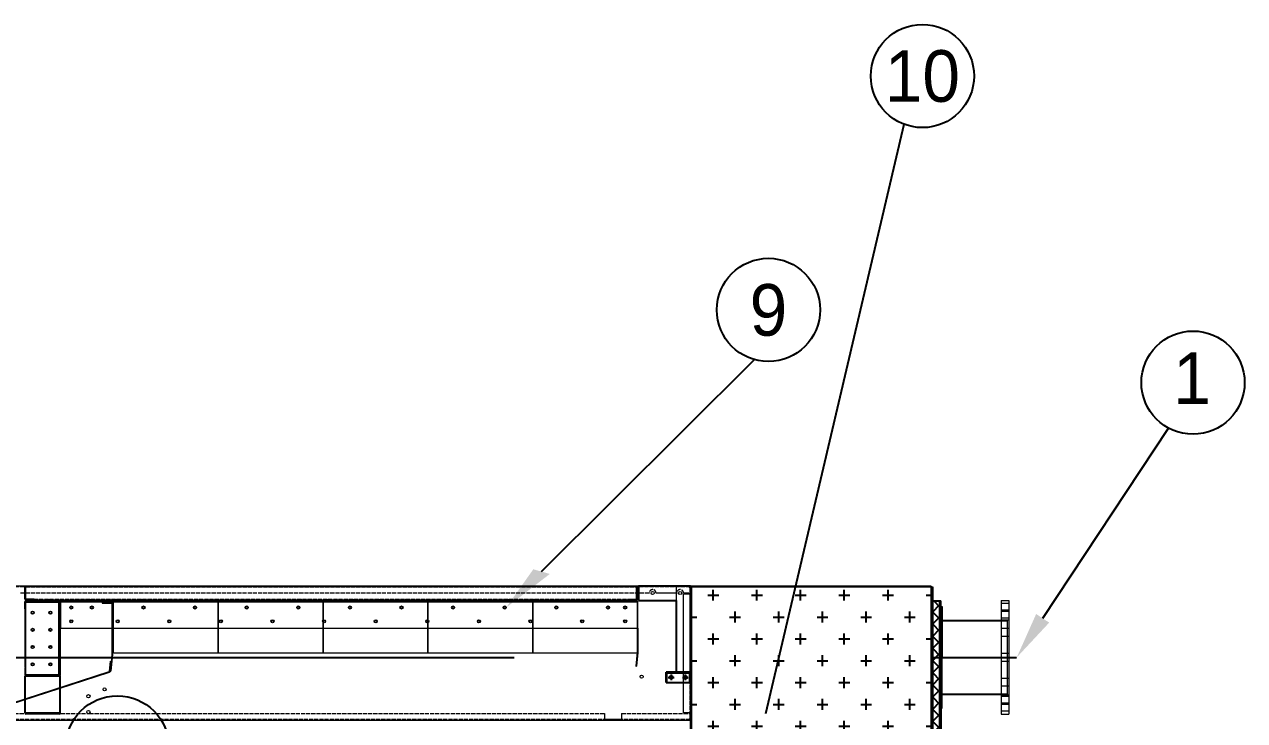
# Model space of a CAD drawing. Header units: millimetres. Extents: x 2557 to 34820, y 2099 to 24914.
# Drawn here: x 17466 to 21013, y 13270 to 15294 of the extents above; entities that cross this region are included whole.
import ezdxf
from ezdxf.enums import TextEntityAlignment as Align

# ---------------------------------------------------------------- set-up
doc = ezdxf.new("R2010")
doc.units = ezdxf.units.MM
doc.linetypes.add('CENTER', pattern=[2, 1.25, -0.25, 0.25, -0.25])
doc.linetypes.add('DASHED', pattern=[15, 12, -3])
for name, color, linetype in [('center', 1, 'CENTER'), ('냉각탑_dim', 1, 'Continuous'), ('냉각탑_text', 3, 'Continuous')]:
    doc.layers.add(name, color=color, linetype=linetype)
doc.styles.add('돋움', font='Dotum.ttf')

# ---------------------------------------------------------------- blocks, each defined once
blk = doc.blocks.new('A$C4226346C')
at = {"color": 7, "lineweight": 15}
for p, q in [((23.3, 330), (23.3, 165)), ((45.3, 330), (23.3, 330)), ((23.3, 321.5), (45.3, 321.5)), ((45.3, 330), (45.3, 165)), ((23.3, 302.1), (45.3, 302.1)), ((23.3, 302.1), (45.3, 302.1)), ((23.3, 298.5), (45.3, 298.5)), ((217.1, 312.7), (217.1, 165)), ((220.3, 312.7), (217.1, 312.7)), ((220.3, 312.7), (217.1, 312.7)), ((220.3, 307), (217.1, 307)), ((217.1, 297), (220.3, 297)), ((217.1, 297), (220.3, 297)), ((217.1, 288), (220.3, 288)), ((217.1, 288), (220.3, 288)), ((220.3, 312.7), (220.3, 165)), ((23.3, 279.1), (45.3, 279.1)), ((23.3, 279.1), (45.3, 279.1)), ((45.3, 274), (23.3, 274)), ((23.3, 249), (45.3, 249)), ((23.3, 249), (45.3, 249)), ((28.3, 273), (28.3, 165)), ((45.3, 273), (28.3, 273)), ((220.3, 271), (28.3, 271)), ((217.1, 273), (45.3, 273)), ((220.3, 273), (217.1, 273)), ((220.3, 273), (217.1, 273)), ((217.1, 262.8), (220.3, 262.8)), ((217.1, 262.8), (220.3, 262.8)), ((217.1, 253.8), (220.3, 253.8)), ((217.1, 253.8), (220.3, 253.8)), ((220.3, 165), (220.3, 273)), ((23.3, 226), (45.3, 226)), ((23.3, 226), (45.3, 226)), ((217.1, 203.7), (220.3, 203.7)), ((217.1, 203.7), (220.3, 203.7)), ((217.1, 194.7), (220.3, 194.7)), ((217.1, 194.7), (220.3, 194.7)), ((23.3, 176.5), (45.3, 176.5)), ((23.3, 176.5), (45.3, 176.5)), ((23.3, 165), (23.3, 0)), ((23.3, 153.5), (45.3, 153.5)), ((23.3, 153.5), (45.3, 153.5)), ((28.3, 165), (28.3, 57)), ((28.3, 165), (28.3, 59)), ((45.3, 165), (45.3, 0)), ((217.1, 17.3), (217.1, 165)), ((220.3, 17.3), (220.3, 165)), ((220.3, 57), (220.3, 165)), ((220.3, 59), (220.3, 165)), ((217.1, 135.3), (220.3, 135.3)), ((217.1, 135.3), (220.3, 135.3)), ((217.1, 126.3), (220.3, 126.3)), ((217.1, 126.3), (220.3, 126.3)), ((23.3, 104), (45.3, 104)), ((23.3, 104), (45.3, 104)), ((23.3, 81), (45.3, 81)), ((23.3, 81), (45.3, 81)), ((217.1, 76.2), (220.3, 76.2)), ((217.1, 76.2), (220.3, 76.2)), ((45.3, 56), (23.3, 56)), ((23.3, 50.9), (45.3, 50.9)), ((23.3, 50.9), (45.3, 50.9)), ((220.3, 59), (28.3, 59)), ((45.3, 57), (28.3, 57)), ((217.1, 57), (45.3, 57)), ((217.1, 67.2), (220.3, 67.2)), ((217.1, 67.2), (220.3, 67.2)), ((220.3, 57), (217.1, 57)), ((220.3, 57), (217.1, 57)), ((217.1, 42), (220.3, 42)), ((217.1, 42), (220.3, 42)), ((23.3, 31.5), (45.3, 31.5)), ((23.3, 27.9), (45.3, 27.9)), ((23.3, 27.9), (45.3, 27.9)), ((23.3, 8.5), (45.3, 8.5)), ((217.1, 33), (220.3, 33)), ((217.1, 33), (220.3, 33)), ((220.3, 23), (217.1, 23)), ((220.3, 17.3), (217.1, 17.3)), ((220.3, 17.3), (217.1, 17.3)), ((45.3, 0), (23.3, 0))]:
    blk.add_line(p, q, dxfattribs=at)
at = {"layer": 'center'}
blk.add_line((249.8, 165), (0, 165), dxfattribs=at)
blk = doc.blocks.new('A$C51234923')
at = {"color": 7, "lineweight": 15}
for p, q in [((0, 189), (0, 23)), ((3.5, 189), (0, 189)), ((2, 189), (2, 23)), ((3.5, 189), (3.5, 212)), ((3.5, 212), (99.5, 212)), ((99.5, 0), (99.5, 212)), ((0, 146), (2, 146)), ((0, 140), (2, 140)), ((0, 72), (2, 72)), ((0, 66), (2, 66)), ((3.5, 23), (0, 23)), ((3.5, 0), (3.5, 23)), ((99.5, 0), (3.5, 0))]:
    blk.add_line(p, q, dxfattribs=at)
for centre in [(23, 181), (74.5, 181), (23, 131), (74.5, 131), (23, 81), (74.5, 81), (23, 31), (74.5, 31)]:
    blk.add_circle(centre, 3, dxfattribs=at)
blk = doc.blocks.new('A$C30944BC8')
at = {"color": 7, "lineweight": 13, "ltscale": 0.159375}
for p, q in [((0, 110.2), (0, 186.7)), ((1677, 110.2), (1677, 186.7))]:
    blk.add_line(p, q, dxfattribs=at)
at = {"color": 7, "lineweight": 13, "ltscale": 0.007292}
for p, q in [((0, 186.7), (3.5, 186.7)), ((3.5, 190.2), (3.5, 186.7)), ((1673.5, 190.2), (1673.5, 186.7)), ((1673.5, 186.7), (1677, 186.7))]:
    blk.add_line(p, q, dxfattribs=at)
at = {"color": 7, "lineweight": 13}
for p, q in [((1673.5, 190.2), (3.5, 190.2)), ((3.5, 186.7), (1673.5, 186.7)), ((0, 110.2), (1677, 110.2))]:
    blk.add_line(p, q, dxfattribs=at)
at = {"color": 7, "lineweight": 13, "ltscale": 0.145697}
for p, q in [((1675, 110.2), (1675, 40.3)), ((1677, 110.2), (1677, 40.3))]:
    blk.add_line(p, q, dxfattribs=at)
at = {"color": 7, "lineweight": 13, "ltscale": 0.083658}
for p, q in [((1675, 40.2), (1671.5, 0.2)), ((1677, 40), (1673.5, 0))]:
    blk.add_line(p, q, dxfattribs=at)
at = {"color": 7, "lineweight": 13, "ltscale": 0.004167}
blk.add_line((1671.5, 0.2), (1673.5, 0), dxfattribs=at)
at = {"color": 7, "lineweight": 13}
for centre in [(30, 170.2), (90, 170.2), (240, 170.2), (390, 170.2), (540, 170.2), (690, 170.2), (840, 170.2), (990, 170.2), (1140, 170.2), (1290, 170.2), (1440, 170.2), (1590, 170.2), (1640, 170.2), (30, 130.2), (165, 130.2), (315, 130.2), (465, 130.2), (615, 130.2), (765, 130.2), (915, 130.2), (1065, 130.2), (1215, 130.2), (1365, 130.2), (1515, 130.2), (1640, 130.2)]:
    blk.add_circle(centre, 3, dxfattribs=at)
for centre, radius, start, end in [((3.5, 186.7), 3.5, 90, 180), ((3.5, 186.7), 1.5, 90, 180), ((1673.5, 186.7), 3.5, 0, 90), ((1673.5, 186.7), 1.5, 0, 90), ((1673.5, 40.3), 1.5, 355, 360), ((1673.5, 40.3), 3.5, 355, 360)]:
    blk.add_arc(centre, radius, start, end, dxfattribs=at)
blk = doc.blocks.new('A$C6A4A1024')
at = {"color": 7, "lineweight": 15}
for p, q in [((0, 195), (0, 216.5)), ((2, 195), (2, 216.5)), ((3.5, 220), (100, 220)), ((3.5, 218), (100, 218)), ((10.5, 220), (10.5, 218)), ((10.5, 220), (10.5, 218)), ((10.5, 220), (10.5, 218)), ((10.5, 220), (10.5, 218)), ((10.5, 220), (10.5, 218)), ((10.5, 220), (10.5, 218)), ((10.5, 220), (10.5, 218)), ((10.5, 220), (10.5, 218)), ((10.5, 220), (10.5, 218)), ((10.5, 220), (10.5, 218)), ((10.5, 220), (10.5, 218)), ((10.5, 220), (10.5, 218)), ((10.5, 220), (10.5, 218)), ((10.5, 220), (10.5, 218)), ((10.5, 220), (10.5, 218)), ((10.5, 220), (10.5, 218)), ((10.5, 220), (10.5, 218)), ((10.5, 220), (10.5, 218)), ((10.5, 220), (10.5, 218)), ((10.5, 220), (10.5, 218)), ((10.5, 220), (10.5, 218)), ((10.5, 220), (10.5, 218)), ((10.5, 220), (10.5, 218)), ((10.5, 220), (10.5, 218)), ((10.5, 220), (10.5, 218)), ((10.5, 220), (10.5, 218)), ((10.5, 220), (10.5, 218)), ((10.5, 220), (10.5, 218)), ((10.5, 220), (10.5, 218)), ((10.5, 220), (10.5, 218)), ((10.5, 220), (10.5, 218)), ((10.5, 220), (10.5, 218)), ((10.5, 220), (10.5, 218)), ((10.5, 220), (10.5, 218)), ((10.5, 220), (10.5, 218)), ((10.5, 220), (10.5, 218)), ((10.5, 220), (10.5, 218)), ((10.5, 220), (10.5, 218)), ((10.5, 220), (10.5, 218)), ((10.5, 220), (10.5, 218)), ((10.5, 220), (10.5, 218)), ((10.5, 220), (10.5, 218)), ((10.5, 220), (10.5, 218)), ((10.5, 220), (10.5, 218)), ((10.5, 220), (10.5, 218)), ((10.5, 220), (10.5, 218)), ((10.5, 220), (10.5, 218)), ((10.5, 220), (10.5, 218)), ((19.5, 220), (19.5, 218)), ((19.5, 220), (19.5, 218)), ((19.5, 220), (19.5, 218)), ((19.5, 220), (19.5, 218)), ((19.5, 220), (19.5, 218)), ((19.5, 220), (19.5, 218)), ((19.5, 220), (19.5, 218)), ((19.5, 220), (19.5, 218)), ((19.5, 220), (19.5, 218)), ((19.5, 220), (19.5, 218)), ((19.5, 220), (19.5, 218)), ((19.5, 220), (19.5, 218)), ((19.5, 220), (19.5, 218)), ((19.5, 220), (19.5, 218)), ((19.5, 220), (19.5, 218)), ((19.5, 220), (19.5, 218)), ((19.5, 220), (19.5, 218)), ((19.5, 220), (19.5, 218)), ((19.5, 220), (19.5, 218)), ((19.5, 220), (19.5, 218)), ((19.5, 220), (19.5, 218)), ((19.5, 220), (19.5, 218)), ((19.5, 220), (19.5, 218)), ((19.5, 220), (19.5, 218)), ((19.5, 220), (19.5, 218)), ((19.5, 220), (19.5, 218)), ((19.5, 220), (19.5, 218)), ((19.5, 220), (19.5, 218)), ((19.5, 220), (19.5, 218)), ((19.5, 220), (19.5, 218)), ((19.5, 220), (19.5, 218)), ((19.5, 220), (19.5, 218)), ((19.5, 220), (19.5, 218)), ((19.5, 220), (19.5, 218)), ((19.5, 220), (19.5, 218)), ((19.5, 220), (19.5, 218)), ((19.5, 220), (19.5, 218)), ((19.5, 220), (19.5, 218)), ((19.5, 220), (19.5, 218)), ((19.5, 220), (19.5, 218)), ((19.5, 220), (19.5, 218)), ((19.5, 220), (19.5, 218)), ((19.5, 220), (19.5, 218)), ((19.5, 220), (19.5, 218)), ((19.5, 220), (19.5, 218)), ((19.5, 220), (19.5, 218)), ((19.5, 220), (19.5, 218)), ((19.5, 220), (19.5, 218)), ((25, 220), (25, 218)), ((63, 220), (63, 218)), ((63, 220), (63, 218)), ((63, 220), (63, 218)), ((63, 220), (63, 218)), ((63, 220), (63, 218)), ((63, 220), (63, 218)), ((72, 220), (72, 218)), ((72, 220), (72, 218)), ((72, 220), (72, 218)), ((72, 220), (72, 218)), ((72, 220), (72, 218)), ((72, 220), (72, 218)), ((88.5, 220), (88.5, 218)), ((101.5, 3.5), (101.5, 216.5)), ((103.5, 3.5), (103.5, 216.5)), ((0, 211), (2, 211)), ((0, 211), (2, 211)), ((0, 211), (2, 211)), ((0, 211), (2, 211)), ((0, 211), (2, 211)), ((0, 211), (2, 211)), ((0, 211), (2, 211)), ((0, 211), (2, 211)), ((0, 211), (2, 211)), ((0, 211), (2, 211)), ((0, 211), (2, 211)), ((0, 211), (2, 211)), ((0, 210), (2, 210)), ((0, 210), (2, 210)), ((0, 210), (2, 210)), ((0, 210), (2, 210)), ((0, 210), (2, 210)), ((0, 210), (2, 210)), ((0, 210), (2, 210)), ((0, 210), (2, 210)), ((0, 210), (2, 210)), ((0, 210), (2, 210)), ((0, 210), (2, 210)), ((0, 210), (2, 210)), ((0, 210), (2, 210)), ((0, 210), (2, 210)), ((0, 210), (2, 210)), ((0, 210), (2, 210)), ((0, 210), (2, 210)), ((0, 210), (2, 210)), ((0, 210), (2, 210)), ((0, 210), (2, 210)), ((0, 210), (2, 210)), ((0, 210), (2, 210)), ((0, 210), (2, 210)), ((0, 210), (2, 210)), ((0, 210), (2, 210)), ((0, 210), (2, 210)), ((0, 210), (2, 210)), ((0, 210), (2, 210)), ((0, 210), (2, 210)), ((0, 210), (2, 210)), ((0, 210), (2, 210)), ((0, 204), (2, 204)), ((0, 204), (2, 204)), ((0, 204), (2, 204)), ((0, 204), (2, 204)), ((0, 204), (2, 204)), ((0, 204), (2, 204)), ((0, 204), (2, 204)), ((0, 204), (2, 204)), ((0, 204), (2, 204)), ((0, 204), (2, 204)), ((0, 204), (2, 204)), ((0, 204), (2, 204)), ((0, 204), (2, 204)), ((0, 204), (2, 204)), ((0, 204), (2, 204)), ((0, 204), (2, 204)), ((0, 204), (2, 204)), ((0, 204), (2, 204)), ((0, 204), (2, 204)), ((0, 204), (2, 204)), ((0, 204), (2, 204)), ((0, 204), (2, 204)), ((0, 204), (2, 204)), ((0, 204), (2, 204)), ((0, 204), (2, 204)), ((0, 204), (2, 204)), ((0, 204), (2, 204)), ((0, 204), (2, 204)), ((0, 204), (2, 204)), ((0, 204), (2, 204)), ((0, 204), (2, 204)), ((0, 203), (2, 203)), ((0, 203), (2, 203)), ((0, 203), (2, 203)), ((0, 203), (2, 203)), ((0, 203), (2, 203)), ((0, 203), (2, 203)), ((0, 203), (2, 203)), ((0, 203), (2, 203)), ((0, 203), (2, 203)), ((0, 203), (2, 203)), ((0, 203), (2, 203)), ((0, 203), (2, 203)), ((2, 195), (0, 195)), ((103.5, 203), (101.5, 203)), ((103.5, 203), (101.5, 203)), ((103.5, 203), (101.5, 203)), ((103.5, 203), (101.5, 203)), ((103.5, 203), (101.5, 203)), ((103.5, 203), (101.5, 203)), ((103.5, 203), (101.5, 203)), ((103.5, 203), (101.5, 203)), ((103.5, 203), (101.5, 203)), ((103.5, 203), (101.5, 203)), ((103.5, 203), (101.5, 203)), ((103.5, 203), (101.5, 203)), ((103.5, 203), (101.5, 203)), ((103.5, 203), (101.5, 203)), ((103.5, 203), (101.5, 203)), ((103.5, 203), (101.5, 203)), ((103.5, 203), (101.5, 203)), ((103.5, 203), (101.5, 203)), ((103.5, 203), (101.5, 203)), ((103.5, 203), (101.5, 203)), ((103.5, 203), (101.5, 203)), ((103.5, 203), (101.5, 203)), ((103.5, 203), (101.5, 203)), ((103.5, 203), (101.5, 203)), ((103.5, 197), (101.5, 197)), ((103.5, 197), (101.5, 197)), ((103.5, 197), (101.5, 197)), ((103.5, 197), (101.5, 197)), ((103.5, 197), (101.5, 197)), ((103.5, 197), (101.5, 197)), ((103.5, 197), (101.5, 197)), ((103.5, 197), (101.5, 197)), ((103.5, 197), (101.5, 197)), ((103.5, 197), (101.5, 197)), ((103.5, 197), (101.5, 197)), ((103.5, 197), (101.5, 197)), ((103.5, 197), (101.5, 197)), ((103.5, 197), (101.5, 197)), ((103.5, 197), (101.5, 197)), ((103.5, 197), (101.5, 197)), ((103.5, 197), (101.5, 197)), ((103.5, 197), (101.5, 197)), ((103.5, 197), (101.5, 197)), ((103.5, 197), (101.5, 197)), ((103.5, 197), (101.5, 197)), ((103.5, 197), (101.5, 197)), ((103.5, 197), (101.5, 197)), ((103.5, 197), (101.5, 197)), ((103.5, 163), (101.5, 163)), ((103.5, 163), (101.5, 163)), ((103.5, 163), (101.5, 163)), ((103.5, 163), (101.5, 163)), ((103.5, 163), (101.5, 163)), ((103.5, 163), (101.5, 163)), ((103.5, 163), (101.5, 163)), ((103.5, 163), (101.5, 163)), ((103.5, 163), (101.5, 163)), ((103.5, 163), (101.5, 163)), ((103.5, 163), (101.5, 163)), ((103.5, 163), (101.5, 163)), ((103.5, 163), (101.5, 163)), ((103.5, 163), (101.5, 163)), ((103.5, 163), (101.5, 163)), ((103.5, 163), (101.5, 163)), ((103.5, 163), (101.5, 163)), ((103.5, 163), (101.5, 163)), ((103.5, 163), (101.5, 163)), ((103.5, 163), (101.5, 163)), ((103.5, 163), (101.5, 163)), ((103.5, 163), (101.5, 163)), ((103.5, 163), (101.5, 163)), ((103.5, 163), (101.5, 163)), ((103.5, 163), (101.5, 163)), ((103.5, 163), (101.5, 163)), ((103.5, 163), (101.5, 163)), ((103.5, 157), (101.5, 157)), ((103.5, 157), (101.5, 157)), ((103.5, 157), (101.5, 157)), ((103.5, 157), (101.5, 157)), ((103.5, 157), (101.5, 157)), ((103.5, 157), (101.5, 157)), ((103.5, 157), (101.5, 157)), ((103.5, 157), (101.5, 157)), ((103.5, 157), (101.5, 157)), ((103.5, 157), (101.5, 157)), ((103.5, 157), (101.5, 157)), ((103.5, 157), (101.5, 157)), ((103.5, 157), (101.5, 157)), ((103.5, 157), (101.5, 157)), ((103.5, 157), (101.5, 157)), ((103.5, 157), (101.5, 157)), ((103.5, 157), (101.5, 157)), ((103.5, 157), (101.5, 157)), ((103.5, 157), (101.5, 157)), ((103.5, 157), (101.5, 157)), ((103.5, 157), (101.5, 157)), ((103.5, 157), (101.5, 157)), ((103.5, 157), (101.5, 157)), ((103.5, 157), (101.5, 157)), ((103.5, 157), (101.5, 157)), ((103.5, 157), (101.5, 157)), ((103.5, 157), (101.5, 157)), ((103.5, 141), (101.5, 141)), ((103.5, 141), (101.5, 141)), ((103.5, 141), (101.5, 141)), ((103.5, 141), (101.5, 141)), ((103.5, 141), (101.5, 141)), ((103.5, 141), (101.5, 141)), ((103.5, 141), (101.5, 141)), ((103.5, 141), (101.5, 141)), ((103.5, 135), (101.5, 135)), ((103.5, 135), (101.5, 135)), ((103.5, 135), (101.5, 135)), ((103.5, 135), (101.5, 135)), ((103.5, 135), (101.5, 135)), ((103.5, 135), (101.5, 135)), ((103.5, 135), (101.5, 135)), ((103.5, 135), (101.5, 135)), ((103.5, 130.1), (101.5, 130.1)), ((103.5, 130.1), (101.5, 130.1)), ((103.5, 124.1), (101.5, 124.1)), ((103.5, 124.1), (101.5, 124.1)), ((103.5, 95.1), (101.5, 95.1)), ((103.5, 95.1), (101.5, 95.1)), ((103.5, 89.1), (101.5, 89.1)), ((103.5, 89.1), (101.5, 89.1)), ((103.5, 60.1), (101.5, 60.1)), ((103.5, 60.1), (101.5, 60.1)), ((103.5, 54.1), (101.5, 54.1)), ((103.5, 54.1), (101.5, 54.1)), ((0, 25), (0, 3.5)), ((0, 25), (0, 3.5)), ((2, 25), (0, 25)), ((2, 25), (0, 25)), ((0, 17), (2, 17)), ((0, 17), (2, 17)), ((0, 17), (2, 17)), ((0, 17), (2, 17)), ((0, 17), (2, 17)), ((0, 17), (2, 17)), ((0, 17), (2, 17)), ((0, 17), (2, 17)), ((0, 17), (2, 17)), ((0, 17), (2, 17)), ((0, 17), (2, 17)), ((0, 17), (2, 17)), ((0, 16), (2, 16)), ((0, 16), (2, 16)), ((0, 16), (2, 16)), ((0, 16), (2, 16)), ((0, 16), (2, 16)), ((0, 16), (2, 16)), ((0, 16), (2, 16)), ((0, 16), (2, 16)), ((0, 16), (2, 16)), ((0, 16), (2, 16)), ((0, 16), (2, 16)), ((0, 16), (2, 16)), ((0, 16), (2, 16)), ((0, 16), (2, 16)), ((0, 16), (2, 16)), ((0, 16), (2, 16)), ((0, 16), (2, 16)), ((0, 16), (2, 16)), ((0, 16), (2, 16)), ((0, 16), (2, 16)), ((0, 16), (2, 16)), ((0, 16), (2, 16)), ((0, 16), (2, 16)), ((0, 16), (2, 16)), ((0, 16), (2, 16)), ((0, 16), (2, 16)), ((0, 10), (2, 10)), ((0, 10), (2, 10)), ((0, 10), (2, 10)), ((0, 10), (2, 10)), ((0, 10), (2, 10)), ((0, 10), (2, 10)), ((0, 10), (2, 10)), ((0, 10), (2, 10)), ((0, 10), (2, 10)), ((0, 10), (2, 10)), ((0, 10), (2, 10)), ((0, 10), (2, 10)), ((0, 10), (2, 10)), ((0, 10), (2, 10)), ((0, 10), (2, 10)), ((0, 10), (2, 10)), ((0, 10), (2, 10)), ((0, 10), (2, 10)), ((0, 10), (2, 10)), ((0, 10), (2, 10)), ((0, 10), (2, 10)), ((0, 10), (2, 10)), ((0, 10), (2, 10)), ((0, 10), (2, 10)), ((0, 10), (2, 10)), ((0, 10), (2, 10)), ((0, 9), (2, 9)), ((0, 9), (2, 9)), ((0, 9), (2, 9)), ((0, 9), (2, 9)), ((0, 9), (2, 9)), ((0, 9), (2, 9)), ((0, 9), (2, 9)), ((0, 9), (2, 9)), ((0, 9), (2, 9)), ((0, 9), (2, 9)), ((0, 9), (2, 9)), ((0, 9), (2, 9)), ((2, 25), (2, 3.5)), ((2, 25), (2, 3.5)), ((3.5, 2), (100, 2)), ((100, 2), (3.5, 2)), ((3.5, 0), (100, 0)), ((3.5, 0), (100, 0)), ((80.5, 0), (80.5, 2)), ((80.5, 0), (80.5, 2)), ((80.5, 0), (80.5, 2)), ((80.5, 0), (80.5, 2)), ((80.5, 0), (80.5, 2)), ((80.5, 0), (80.5, 2)), ((80.5, 0), (80.5, 2)), ((80.5, 0), (80.5, 2)), ((80.5, 0), (80.5, 2)), ((80.5, 0), (80.5, 2)), ((86.5, 0), (86.5, 2)), ((86.5, 0), (86.5, 2)), ((86.5, 0), (86.5, 2)), ((86.5, 0), (86.5, 2)), ((86.5, 0), (86.5, 2)), ((86.5, 0), (86.5, 2)), ((86.5, 0), (86.5, 2)), ((86.5, 0), (86.5, 2)), ((86.5, 0), (86.5, 2)), ((86.5, 0), (86.5, 2)), ((103.5, 3.5), (101.5, 3.5))]:
    blk.add_line(p, q, dxfattribs=at)
for centre, radius, start, end in [((3.5, 216.5), 3.5, 90, 180), ((3.5, 216.5), 1.5, 90, 180), ((100, 216.5), 3.5, 0, 90), ((100, 216.5), 1.5, 0, 90), ((3.5, 3.5), 3.5, 180, 270), ((3.5, 3.5), 1.5, 180, 270), ((100, 3.5), 3.5, 270, 0), ((100, 3.5), 1.5, 270, 0)]:
    blk.add_arc(centre, radius, start, end, dxfattribs=at)
blk = doc.blocks.new('A$C7AFD6E2C')
at = {"color": 7, "lineweight": 13, "ltscale": 0.004167}
for p, q in [((2, 36.5), (0, 36.5)), ((1780, 36.5), (1782, 36.5)), ((25, 2), (25, 0)), ((1757, 2), (1757, 0))]:
    blk.add_line(p, q, dxfattribs=at)
at = {"color": 7, "lineweight": 13, "ltscale": 0.06875}
for p, q in [((0, 3.5), (0, 36.5)), ((2, 36.5), (2, 3.5)), ((1780, 36.5), (1780, 3.5)), ((1782, 3.5), (1782, 36.5))]:
    blk.add_line(p, q, dxfattribs=at)
at = {"color": 7, "lineweight": 13}
for p, q in [((1778.5, 40), (3.5, 40)), ((1755, 0), (27, 0))]:
    blk.add_line(p, q, dxfattribs=at)
at = {"color": 7, "lineweight": 13, "ltscale": 0.007292}
for p, q in [((3.5, 36.5), (3.5, 40)), ((1778.5, 36.5), (1778.5, 40)), ((27, 3.5), (27, 0))]:
    blk.add_line(p, q, dxfattribs=at)
at = {"color": 7, "linetype": 'DASHED', "lineweight": 13}
for p, q in [((1778.5, 38), (3.5, 38)), ((1755, 2), (27, 2))]:
    blk.add_line(p, q, dxfattribs=at)
at = {"color": 7, "lineweight": 13, "ltscale": 0.070833}
for p, q in [((3.5, 2.5), (3.5, 36.5)), ((1778.5, 2.5), (1778.5, 36.5))]:
    blk.add_line(p, q, dxfattribs=at)
at = {"color": 7, "lineweight": 13, "ltscale": 0.048958}
for p, q in [((27, 2.5), (3.5, 2.5)), ((1755, 2.5), (1778.5, 2.5))]:
    blk.add_line(p, q, dxfattribs=at)
at = {"color": 7, "lineweight": 13, "ltscale": 0.044792}
for p, q in [((25, 2), (3.5, 2)), ((1778.5, 2), (1757, 2)), ((25, 0), (3.5, 0)), ((1778.5, 0), (1757, 0))]:
    blk.add_line(p, q, dxfattribs=at)
at = {"color": 7, "linetype": 'DASHED', "lineweight": 13, "ltscale": 0.004167}
for p, q in [((12, 2), (12, 0)), ((12, 2), (12, 0)), ((12, 2), (12, 0)), ((12, 2), (12, 0)), ((12, 2), (12, 0)), ((12, 2), (12, 0)), ((12, 2), (12, 0)), ((12, 2), (12, 0)), ((12, 2), (12, 0)), ((12, 2), (12, 0)), ((12, 2), (12, 0)), ((12, 2), (12, 0)), ((12, 2), (12, 0)), ((12, 2), (12, 0)), ((12, 2), (12, 0)), ((12, 2), (12, 0)), ((18, 2), (18, 0)), ((18, 2), (18, 0)), ((18, 2), (18, 0)), ((18, 2), (18, 0)), ((18, 2), (18, 0)), ((18, 2), (18, 0)), ((18, 2), (18, 0)), ((18, 2), (18, 0)), ((18, 2), (18, 0)), ((18, 2), (18, 0)), ((18, 2), (18, 0)), ((18, 2), (18, 0)), ((18, 2), (18, 0)), ((18, 2), (18, 0)), ((18, 2), (18, 0)), ((18, 2), (18, 0)), ((67, 2), (67, 0)), ((67, 2), (67, 0)), ((73, 2), (73, 0)), ((73, 2), (73, 0)), ((143, 2), (143, 0)), ((143, 2), (143, 0)), ((149, 2), (149, 0)), ((149, 2), (149, 0)), ((219, 2), (219, 0)), ((219, 2), (219, 0)), ((225, 2), (225, 0)), ((225, 2), (225, 0)), ((295, 2), (295, 0)), ((295, 2), (295, 0)), ((301, 2), (301, 0)), ((301, 2), (301, 0)), ((371, 2), (371, 0)), ((371, 2), (371, 0)), ((377, 2), (377, 0)), ((377, 2), (377, 0)), ((447, 2), (447, 0)), ((447, 2), (447, 0)), ((453, 2), (453, 0)), ((453, 2), (453, 0)), ((523, 2), (523, 0)), ((523, 2), (523, 0)), ((529, 2), (529, 0)), ((529, 2), (529, 0)), ((599, 2), (599, 0)), ((599, 2), (599, 0)), ((605, 2), (605, 0)), ((605, 2), (605, 0)), ((675, 2), (675, 0)), ((675, 2), (675, 0)), ((681, 2), (681, 0)), ((681, 2), (681, 0)), ((751, 2), (751, 0)), ((751, 2), (751, 0)), ((757, 2), (757, 0)), ((757, 2), (757, 0)), ((827, 2), (827, 0)), ((827, 2), (827, 0)), ((833, 2), (833, 0)), ((833, 2), (833, 0)), ((903, 2), (903, 0)), ((903, 2), (903, 0)), ((909, 2), (909, 0)), ((909, 2), (909, 0)), ((979, 2), (979, 0)), ((979, 2), (979, 0)), ((985, 2), (985, 0)), ((985, 2), (985, 0)), ((1055, 2), (1055, 0)), ((1055, 2), (1055, 0)), ((1061, 2), (1061, 0)), ((1061, 2), (1061, 0)), ((1131, 2), (1131, 0)), ((1131, 2), (1131, 0)), ((1137, 2), (1137, 0)), ((1137, 2), (1137, 0)), ((1207, 2), (1207, 0)), ((1207, 2), (1207, 0)), ((1213, 2), (1213, 0)), ((1213, 2), (1213, 0)), ((1283, 2), (1283, 0)), ((1283, 2), (1283, 0)), ((1289, 2), (1289, 0)), ((1289, 2), (1289, 0)), ((1359, 2), (1359, 0)), ((1359, 2), (1359, 0)), ((1365, 2), (1365, 0)), ((1365, 2), (1365, 0)), ((1435, 2), (1435, 0)), ((1435, 2), (1435, 0)), ((1441, 2), (1441, 0)), ((1441, 2), (1441, 0)), ((1511, 2), (1511, 0)), ((1511, 2), (1511, 0)), ((1517, 2), (1517, 0)), ((1517, 2), (1517, 0)), ((1587, 2), (1587, 0)), ((1587, 2), (1587, 0)), ((1593, 2), (1593, 0)), ((1593, 2), (1593, 0)), ((1642, 2), (1642, 0)), ((1642, 2), (1642, 0)), ((1648, 2), (1648, 0)), ((1648, 2), (1648, 0)), ((1711.5, 2), (1711.5, 0)), ((1711.5, 2), (1711.5, 0)), ((1717.5, 2), (1717.5, 0)), ((1717.5, 2), (1717.5, 0)), ((1764, 2), (1764, 0)), ((1764, 2), (1764, 0)), ((1764, 2), (1764, 0)), ((1764, 2), (1764, 0)), ((1764, 2), (1764, 0)), ((1764, 2), (1764, 0)), ((1764, 2), (1764, 0)), ((1764, 2), (1764, 0)), ((1764, 2), (1764, 0)), ((1764, 2), (1764, 0)), ((1764, 2), (1764, 0)), ((1764, 2), (1764, 0)), ((1764, 2), (1764, 0)), ((1764, 2), (1764, 0)), ((1764, 2), (1764, 0)), ((1764, 2), (1764, 0)), ((1770, 2), (1770, 0)), ((1770, 2), (1770, 0)), ((1770, 2), (1770, 0)), ((1770, 2), (1770, 0)), ((1770, 2), (1770, 0)), ((1770, 2), (1770, 0)), ((1770, 2), (1770, 0)), ((1770, 2), (1770, 0)), ((1770, 2), (1770, 0)), ((1770, 2), (1770, 0)), ((1770, 2), (1770, 0)), ((1770, 2), (1770, 0)), ((1770, 2), (1770, 0)), ((1770, 2), (1770, 0)), ((1770, 2), (1770, 0)), ((1770, 2), (1770, 0)), ((1780, 23), (1782, 23)), ((1780, 23), (1782, 23)), ((1780, 23), (1782, 23)), ((1780, 23), (1782, 23)), ((1780, 23), (1782, 23)), ((1780, 23), (1782, 23)), ((1780, 23), (1782, 23)), ((1780, 23), (1782, 23)), ((1780, 17), (1782, 17)), ((1780, 17), (1782, 17)), ((1780, 17), (1782, 17)), ((1780, 17), (1782, 17)), ((1780, 17), (1782, 17)), ((1780, 17), (1782, 17)), ((1780, 17), (1782, 17)), ((1780, 17), (1782, 17))]:
    blk.add_line(p, q, dxfattribs=at)
at = {"color": 7, "lineweight": 13, "ltscale": 0.002083}
for p, q in [((27, 2.5), (27, 3.5)), ((1755, 2.5), (1755, 3.5))]:
    blk.add_line(p, q, dxfattribs=at)
at = {"color": 7, "linetype": 'DASHED', "lineweight": 13, "ltscale": 0.002083}
blk.add_line((1755, 3.5), (1755, 2.5), dxfattribs=at)
at = {"color": 7, "lineweight": 13, "ltscale": 0.005208}
blk.add_line((1755, 2.5), (1755, 0), dxfattribs=at)
at = {"color": 7, "lineweight": 13}
for centre, radius, start, end in [((3.5, 36.5), 3.5, 90, 180), ((3.5, 36.5), 1.5, 90, 180), ((1778.5, 36.5), 3.5, 0, 90), ((1778.5, 36.5), 1.5, 360, 90), ((3.5, 3.5), 3.5, 180, 270), ((3.5, 3.5), 1.5, 180, 270), ((1778.5, 3.5), 3.5, 270, 360), ((1778.5, 3.5), 1.5, 270, 0)]:
    blk.add_arc(centre, radius, start, end, dxfattribs=at)
blk = doc.blocks.new('A$C244D7E91')
at = {"color": 7, "lineweight": 15}
for p, q in [((0, 3.5), (0, 110)), ((3.5, 110), (0, 110)), ((2, 3.5), (2, 110)), ((3.5, 110), (100, 110)), ((103.5, 110), (100, 110)), ((101.5, 3.5), (101.5, 110)), ((103.5, 3.5), (103.5, 110)), ((103.5, 100.5), (101.5, 100.5)), ((103.5, 100.5), (101.5, 100.5)), ((103.5, 94.5), (101.5, 94.5)), ((103.5, 94.5), (101.5, 94.5)), ((103.5, 40.5), (101.5, 40.5)), ((103.5, 40.5), (101.5, 40.5)), ((3.5, 3.5), (0, 3.5)), ((100, 3.5), (3.5, 3.5)), ((100, 2), (3.5, 2)), ((100, 0), (3.5, 0)), ((20.5, 0), (20.5, 2)), ((20.5, 0), (20.5, 2)), ((26.5, 0), (26.5, 2)), ((26.5, 0), (26.5, 2)), ((42, 0), (42, 2)), ((60, 0), (60, 2)), ((75.5, 0), (75.5, 2)), ((75.5, 0), (75.5, 2)), ((81.5, 0), (81.5, 2)), ((81.5, 0), (81.5, 2)), ((103.5, 3.5), (100, 3.5)), ((100, 2), (100, 0)), ((103.5, 34.5), (101.5, 34.5)), ((103.5, 34.5), (101.5, 34.5)), ((101.5, 20), (103.5, 20)), ((103.5, 16), (101.5, 16)), ((103.5, 16), (101.5, 16)), ((103.5, 16), (101.5, 16)), ((103.5, 16), (101.5, 16)), ((103.5, 16), (101.5, 16)), ((103.5, 10), (101.5, 10)), ((103.5, 10), (101.5, 10)), ((103.5, 10), (101.5, 10)), ((103.5, 10), (101.5, 10)), ((103.5, 10), (101.5, 10))]:
    blk.add_line(p, q, dxfattribs=at)
for centre, radius, start, end in [((3.5, 3.5), 3.5, 180, 270), ((3.5, 3.5), 1.5, 180, 270), ((100, 3.5), 3.5, 270, 0), ((100, 3.5), 1.5, 270, 0)]:
    blk.add_arc(centre, radius, start, end, dxfattribs=at)
blk = doc.blocks.new('A$C7EF54F26')
at = {"color": 7, "lineweight": 15}
for p, q in [((2.1, 30.9), (430.8, 215.5)), ((2.9, 29.1), (431.5, 213.7)), ((431.7, 245.9), (433.7, 245.9)), ((431.7, 216.9), (431.7, 245.9)), ((431.7, 235.4), (433.7, 235.4)), ((431.7, 235.4), (433.7, 235.4)), ((431.7, 235.4), (433.7, 235.4)), ((431.7, 235.4), (433.7, 235.4)), ((431.7, 235.4), (433.7, 235.4)), ((431.7, 235.4), (433.7, 235.4)), ((431.7, 235.4), (433.7, 235.4)), ((431.7, 235.4), (433.7, 235.4)), ((431.7, 235.4), (433.7, 235.4)), ((431.7, 235.4), (433.7, 235.4)), ((431.7, 235.4), (433.7, 235.4)), ((431.7, 226.4), (433.7, 226.4)), ((431.7, 226.4), (433.7, 226.4)), ((431.7, 226.4), (433.7, 226.4)), ((431.7, 226.4), (433.7, 226.4)), ((431.7, 226.4), (433.7, 226.4)), ((431.7, 226.4), (433.7, 226.4)), ((431.7, 226.4), (433.7, 226.4)), ((431.7, 226.4), (433.7, 226.4)), ((431.7, 226.4), (433.7, 226.4)), ((431.7, 226.4), (433.7, 226.4)), ((431.7, 226.4), (433.7, 226.4)), ((433.7, 216.9), (433.7, 245.9)), ((306.6, 162), (307.3, 160.2)), ((176.9, 106.2), (177.7, 104.4)), ((0, 27.7), (0.1, 0)), ((2, 19.5), (0, 19.5)), ((2, 19.5), (0, 19.5)), ((2, 19.5), (0, 19.5)), ((2, 19.5), (0, 19.5)), ((2, 19.5), (0, 19.5)), ((2, 19.5), (0, 19.5)), ((2, 19.5), (0, 19.5)), ((2, 19.5), (0, 19.5)), ((2, 19.5), (0, 19.5)), ((2, 19.5), (0, 19.5)), ((2, 19.5), (0, 19.5)), ((2.1, 10.5), (0.1, 10.5)), ((2.1, 10.5), (0.1, 10.5)), ((2.1, 10.5), (0.1, 10.5)), ((2.1, 10.5), (0.1, 10.5)), ((2.1, 10.5), (0.1, 10.5)), ((2.1, 10.5), (0.1, 10.5)), ((2.1, 10.5), (0.1, 10.5)), ((2.1, 10.5), (0.1, 10.5)), ((2.1, 10.5), (0.1, 10.5)), ((2.1, 10.5), (0.1, 10.5)), ((2.1, 10.5), (0.1, 10.5)), ((0.1, 0), (2.1, 0)), ((2, 27.7), (2.1, 0))]:
    blk.add_line(p, q, dxfattribs=at)
for centre, radius, start, end in [((430.2, 216.9), 1.5, 293.3, 0), ((430.2, 216.9), 3.5, 293.3, 0), ((3.5, 27.7), 3.5, 113.3, 180.3), ((3.5, 27.7), 1.5, 113.3, 180.3)]:
    blk.add_arc(centre, radius, start, end, dxfattribs=at)
blk = doc.blocks.new('A$C21967578')
at = {"color": 7, "lineweight": 15}
for p, q in [((0, 199.8), (26.9, 199.8)), ((0, 199.8), (0, 198.2)), ((0, 198.2), (26.9, 198.2)), ((10.5, 198.2), (10.5, 199.8)), ((10.5, 198.2), (10.5, 199.8)), ((10.5, 198.2), (10.5, 199.8)), ((10.5, 198.2), (10.5, 199.8)), ((10.5, 198.2), (10.5, 199.8)), ((10.5, 198.2), (10.5, 199.8)), ((10.5, 198.2), (10.5, 199.8)), ((10.5, 198.2), (10.5, 199.8)), ((10.5, 198.2), (10.5, 199.8)), ((10.5, 198.2), (10.5, 199.8)), ((10.5, 198.2), (10.5, 199.8)), ((10.5, 198.2), (10.5, 199.8)), ((10.5, 198.2), (10.5, 199.8)), ((10.5, 198.2), (10.5, 199.8)), ((10.5, 198.2), (10.5, 199.8)), ((19.5, 198.2), (19.5, 199.8)), ((19.5, 198.2), (19.5, 199.8)), ((19.5, 198.2), (19.5, 199.8)), ((19.5, 198.2), (19.5, 199.8)), ((19.5, 198.2), (19.5, 199.8)), ((19.5, 198.2), (19.5, 199.8)), ((19.5, 198.2), (19.5, 199.8)), ((19.5, 198.2), (19.5, 199.8)), ((19.5, 198.2), (19.5, 199.8)), ((19.5, 198.2), (19.5, 199.8)), ((19.5, 198.2), (19.5, 199.8)), ((19.5, 198.2), (19.5, 199.8)), ((19.5, 198.2), (19.5, 199.8)), ((19.5, 198.2), (19.5, 199.8)), ((19.5, 198.2), (19.5, 199.8)), ((28.4, 196.7), (28.4, 49.9)), ((30, 49.8), (30, 196.7)), ((30, 114.8), (28.4, 114.8)), ((28.4, 49.9), (24, 0.1)), ((30, 49.8), (25.6, 0)), ((24, 0.1), (25.6, 0)), ((25.1, 12.1), (26.7, 12)), ((25.1, 12.1), (26.7, 12)), ((25.1, 12.1), (26.7, 12)), ((25.1, 12.1), (26.7, 12)), ((25.1, 12.1), (26.7, 12)), ((25.1, 12.1), (26.7, 12)), ((25.1, 12.1), (26.7, 12)), ((25.1, 12.1), (26.7, 12)), ((25.1, 12.1), (26.7, 12)), ((25.1, 12.1), (26.7, 12)), ((25.1, 12.1), (26.7, 12)), ((25.6, 18.1), (27.2, 17.9)), ((25.6, 18.1), (27.2, 17.9)), ((25.6, 18.1), (27.2, 17.9)), ((25.6, 18.1), (27.2, 17.9)), ((25.6, 18.1), (27.2, 17.9)), ((25.6, 18.1), (27.2, 17.9)), ((25.6, 18.1), (27.2, 17.9)), ((25.6, 18.1), (27.2, 17.9)), ((25.6, 18.1), (27.2, 17.9)), ((25.6, 18.1), (27.2, 17.9)), ((25.6, 18.1), (27.2, 17.9))]:
    blk.add_line(p, q, dxfattribs=at)
for radius, start in [(3.1, 360), (1.5, 0)]:
    blk.add_arc((26.9, 196.7), radius, start, 90, dxfattribs=at)
blk = doc.blocks.new('A$C60135176')
at = {"color": 1}
for p, q in [((151, 250), (0, 250)), ((0, 250), (0, 208)), ((151, 0), (151, 250)), ((0, 208), (109, 208)), ((109, 208), (109, 0)), ((109, 0), (151, 0))]:
    blk.add_line(p, q, dxfattribs=at)
blk = doc.blocks.new('A$C506531F9')
for p, q in [((71, 30), (0, 30)), ((0, 0), (0, 30)), ((71, 0), (71, 30)), ((0, 0), (71, 0))]:
    blk.add_line(p, q)
at = {"color": 7}
for p, q in [((2, 28), (69, 28)), ((2, 0), (2, 28)), ((69, 0), (69, 28)), ((0, 0), (71, 0))]:
    blk.add_line(p, q, dxfattribs=at)
for centre, radius in [((15, 15), 4.5), ((15, 15), 4.5), ((15, 15), 3), ((56, 15), 4.5), ((56, 15), 4.5), ((56, 15), 3)]:
    blk.add_circle(centre, radius)
at = {"layer": 'center'}
for p, q in [((6.5, 15), (23.5, 15)), ((15, 23.5), (15, 6.5)), ((47.5, 15), (64.5, 15)), ((56, 23.5), (56, 6.5))]:
    blk.add_line(p, q, dxfattribs=at)
blk = doc.blocks.new('1')
h = blk.add_hatch()
h.set_pattern_fill('CROSS', color=5, scale=10)
h.set_pattern_definition([(0, (-663807.7, 24556.766), (63.5, 63.5), [31.75, -95.25]), (90, (-663791.83, 24540.89), (-63.5, 63.5), [31.75, -95.25])])
h.paths.add_polyline_path([(20102, 13659.4), (19403.6, 13659.4), (19403.6, 10061), (20102, 10061)])
at = {"ltscale": 500}
h = blk.add_hatch(dxfattribs=at)
h.set_pattern_fill('ANSI37', color=251, scale=200)
h.set_pattern_definition([(45, (-11272.117, -2447.383), (-17.67767, 17.67767), []), (135, (-11272.117, -2447.383), (-17.67767, -17.67767), [])])
h.paths.add_polyline_path([(20127, 12996.5), (20127, 13618.3), (20105.2, 13618.3), (20105.2, 10061), (20127, 10061), (20127, 10125.5)])
at = {"color": 7, "lineweight": 13}
for p, q in [((19400.3, 13661), (16903.7, 13661)), ((19360, 13658.1), (19360, 13411)), ((19402, 13658.1), (19402, 13273.9)), ((19400.3, 13411), (19360, 13411)), ((19400.3, 13271), (16903.7, 13271))]:
    blk.add_line(p, q, dxfattribs=at)
at = {"color": 7, "linetype": 'DASHED', "lineweight": 13}
for p, q in [((19400.3, 13659), (16903.7, 13659)), ((19400, 13658.1), (19400, 13273.9)), ((19282, 13641), (17454, 13641)), ((19400.3, 13273), (16903.7, 13273)), ((17152, 13291), (17649, 13291)), ((17655, 13291), (19152, 13291)), ((19202, 13291), (19400.3, 13291))]:
    blk.add_line(p, q, dxfattribs=at)
at = {"color": 7, "linetype": 'DASHED', "lineweight": 13, "ltscale": 0.00625}
for p, q in [((19343, 13659), (19343, 13661)), ((19361, 13659), (19361, 13661)), ((19402, 13658.1), (19400, 13658.1)), ((19402, 13639), (19400, 13639)), ((19402, 13615.5), (19400, 13615.5)), ((19402, 13606.5), (19400, 13606.5)), ((19402, 13515.5), (19400, 13515.5)), ((19402, 13506.5), (19400, 13506.5)), ((19402, 13415.5), (19400, 13415.5)), ((19402, 13406.5), (19400, 13406.5)), ((19402, 13315.5), (19400, 13315.5)), ((19402, 13306.5), (19400, 13306.5)), ((17544, 13273), (17544, 13271)), ((17550, 13273), (17550, 13271)), ((17744, 13273), (17744, 13271)), ((17750, 13273), (17750, 13271)), ((17944, 13273), (17944, 13271)), ((17950, 13273), (17950, 13271)), ((18026, 13273), (18026, 13271)), ((18032, 13273), (18032, 13271)), ((18226, 13273), (18226, 13271)), ((18232, 13273), (18232, 13271)), ((18426, 13273), (18426, 13271)), ((18432, 13273), (18432, 13271)), ((18631, 13273), (18631, 13271)), ((18637, 13273), (18637, 13271)), ((18831, 13273), (18831, 13271)), ((18837, 13273), (18837, 13271)), ((19031, 13273), (19031, 13271)), ((19037, 13273), (19037, 13271)), ((19111, 13273), (19111, 13271)), ((19117, 13273), (19117, 13271)), ((19236, 13273), (19236, 13271)), ((19242, 13273), (19242, 13271)), ((19361, 13273), (19361, 13271)), ((19367, 13273), (19367, 13271)), ((19402, 13293), (19400, 13293)), ((19402, 13273.9), (19400, 13273.9))]:
    blk.add_line(p, q, dxfattribs=at)
at = {"color": 7, "linetype": 'DASHED', "lineweight": 13, "ltscale": 0.002219}
for p, q in [((19400.3, 13659), (19399.6, 13659)), ((19400.3, 13273), (19399.6, 13273))]:
    blk.add_line(p, q, dxfattribs=at)
at = {"color": 7, "linetype": 'DASHED', "lineweight": 13, "ltscale": 0.002812}
for p, q in [((19400, 13658.1), (19400, 13659)), ((19400, 13273.9), (19400, 13273))]:
    blk.add_line(p, q, dxfattribs=at)
at = {"color": 7, "lineweight": 13, "ltscale": 0.004222}
for p, q in [((19400.3, 13659.6), (19400.3, 13661)), ((19400.3, 13272.3), (19400.3, 13271))]:
    blk.add_line(p, q, dxfattribs=at)
at = {"color": 7, "lineweight": 13, "ltscale": 0.003766}
for p, q in [((19400.3, 13659.6), (19400.3, 13658.4)), ((19400.3, 13272.3), (19400.3, 13273.5))]:
    blk.add_line(p, q, dxfattribs=at)
at = {"color": 7, "lineweight": 13, "ltscale": 0.002201}
for p, q in [((19401, 13659), (19400.3, 13659)), ((19401, 13273), (19400.3, 13273))]:
    blk.add_line(p, q, dxfattribs=at)
at = {"color": 7, "linetype": 'DASHED', "lineweight": 13, "ltscale": 0.003094}
for p, q in [((19400.3, 13657.6), (19400.3, 13658.6)), ((19400.3, 13274.4), (19400.3, 13273.4))]:
    blk.add_line(p, q, dxfattribs=at)
at = {"color": 7, "linetype": 'DASHED', "lineweight": 13, "ltscale": 0.051875}
for p, q in [((19400.3, 13657.6), (19400.3, 13641)), ((19382, 13639), (19398.6, 13639)), ((19152, 13291), (19152, 13274.4)), ((19202, 13291), (19202, 13274.4)), ((19398.6, 13293), (19382, 13293)), ((19400.3, 13291), (19400.3, 13274.4))]:
    blk.add_line(p, q, dxfattribs=at)
at = {"color": 7, "lineweight": 13, "ltscale": 0.003112}
for p, q in [((19401, 13659), (19402, 13659)), ((19401, 13273), (19402, 13273))]:
    blk.add_line(p, q, dxfattribs=at)
for p, q in [((19402, 13661), (19402, 10061)), ((19403.6, 13659.4), (19403.6, 13620.6)), ((20102, 13661), (20102, 10061)), ((20102, 13620.6), (20102, 10139.4)), ((19403.6, 13619), (19403.6, 10062.6)), ((17263, 13454), (18889.7, 13454))]:
    blk.add_line(p, q)
at = {"lineweight": 5}
for p, q in [((20102, 13661), (19402, 13661)), ((19403.6, 13659.4), (20105.2, 13659.4)), ((17477.5, 13618), (17486.5, 13618))]:
    blk.add_line(p, q, dxfattribs=at)
at = {"color": 7, "lineweight": 13, "ltscale": 0.002813}
for p, q in [((19402, 13658.1), (19402, 13659)), ((19402, 13273.9), (19402, 13273))]:
    blk.add_line(p, q, dxfattribs=at)
at = {"color": 251, "ltscale": 500}
for p, q in [((20102, 13658), (20102, 10064)), ((20105.2, 13659.4), (20105.2, 10064)), ((20105.2, 13618.3), (20130.2, 13618.3)), ((20127, 13596.5), (20127, 13618.3)), ((20127, 10125.5), (20127, 13596.5)), ((20130.2, 13596.5), (20130.2, 13618.3)), ((20130.2, 13596.5), (20130.2, 10125.5))]:
    blk.add_line(p, q, dxfattribs=at)
at = {"color": 7, "linetype": 'DASHED', "lineweight": 13, "ltscale": 0.1875}
blk.add_line((19362, 13641), (19302, 13641), dxfattribs=at)
at = {"color": 7, "linetype": 'DASHED', "lineweight": 13, "ltscale": 0.057188}
blk.add_line((19400.3, 13641), (19382, 13641), dxfattribs=at)
at = {"color": 7, "linetype": 'DASHED', "lineweight": 13, "ltscale": 0.298983}
blk.add_line((19382, 13293), (19382, 13639), dxfattribs=at)
at = {"color": 7, "linetype": 'DASHED', "lineweight": 13, "ltscale": 0.004375}
for p, q in [((19400, 13639), (19398.6, 13639)), ((19400, 13293), (19398.6, 13293))]:
    blk.add_line(p, q, dxfattribs=at)
at = {"color": 7, "lineweight": 13, "ltscale": 0.01875}
blk.add_line((17649, 13291), (17655, 13291), dxfattribs=at)
at = {"color": 7, "linetype": 'DASHED', "lineweight": 13, "ltscale": 0.15625}
blk.add_line((19152, 13274.4), (19202, 13274.4), dxfattribs=at)
at = {"color": 5, "lineweight": 5}
for points in [[(17724.4, 13467), (18029.2, 13467), (18029.2, 13617), (17724.4, 13617)], [(18029.2, 13467), (18334, 13467), (18334, 13617), (18029.2, 13617)], [(18334, 13467), (18638.8, 13467), (18638.8, 13617), (18334, 13617)], [(18638.8, 13467), (18943.6, 13467), (18943.6, 13617), (18638.8, 13617)], [(18943.6, 13467), (19248.4, 13467), (19248.4, 13617), (18943.6, 13617)]]:
    blk.add_lwpolyline(points, close=True, dxfattribs=at)
at = {"color": 7, "lineweight": 13}
for centre, radius in [((19292, 13641), 4.5), ((19372, 13641), 4.5), ((17490, 13584), 4.5), ((17541.5, 13584), 4.5), ((17602.1, 13599), 4.5), ((17662.1, 13599), 4.5), ((17812.1, 13599), 4.5), ((17962.1, 13599), 4.5), ((18112.1, 13599), 4.5), ((18262.1, 13599), 4.5), ((18412.1, 13599), 4.5), ((18562.1, 13599), 4.5), ((18712.1, 13599), 4.5), ((18862.1, 13599), 4.5), ((19012.1, 13599), 4.5), ((19162.1, 13599), 4.5), ((19212.1, 13599), 4.5), ((17602.1, 13559), 4.5), ((17737.1, 13559), 4.5), ((17887.1, 13559), 4.5), ((18037.1, 13559), 4.5), ((18187.1, 13559), 4.5), ((18337.1, 13559), 4.5), ((18487.1, 13559), 4.5), ((18637.1, 13559), 4.5), ((18787.1, 13559), 4.5), ((18937.1, 13559), 4.5), ((19087.1, 13559), 4.5), ((19212.1, 13559), 4.5), ((17490, 13534), 4.5), ((17541.5, 13534), 4.5), ((17490, 13484), 4.5), ((17541.5, 13484), 4.5), ((17490, 13434), 4.5), ((17541.5, 13434), 4.5), ((19259.9, 13398.1), 4.5), ((17652, 13341), 5), ((17699, 13361), 4.5), ((17652, 13295), 5)]:
    blk.add_circle(centre, radius, dxfattribs=at)
at = {"color": 7, "linetype": 'DASHED', "lineweight": 13}
for centre in [(19292, 13641), (19372, 13641)]:
    blk.add_arc(centre, 10, 0, 180, dxfattribs=at)
at = {"color": 7, "lineweight": 13}
for points in [[(19400.3, 13659.6), (19400, 13659.3), (19399.6, 13658.9), (19399.3, 13658.4), (19398.9, 13658), (19398.6, 13657.6)], [(19401, 13659), (19400.6, 13658.7), (19400.1, 13658.4), (19399.6, 13658.1), (19399.1, 13657.8), (19398.6, 13657.6)], [(19401, 13273), (19400.6, 13273.3), (19400.1, 13273.5), (19399.6, 13273.8), (19399.1, 13274.1), (19398.6, 13274.4)], [(19400.3, 13272.3), (19400, 13272.7), (19399.6, 13273.1), (19399.3, 13273.5), (19398.9, 13273.9), (19398.6, 13274.4)]]:
    blk.add_open_spline(points, degree=5, dxfattribs=at)
at = {"color": 7, "linetype": 'DASHED', "lineweight": 13}
for points in [[(19399.6, 13659), (19399.4, 13658.7), (19399.2, 13658.4), (19399, 13658.1), (19398.8, 13657.9), (19398.6, 13657.6)], [(19400.3, 13658.4), (19400, 13658.3), (19399.6, 13658.1), (19399.3, 13657.9), (19398.9, 13657.8), (19398.6, 13657.6)], [(19399.6, 13273), (19399.4, 13273.3), (19399.2, 13273.5), (19399, 13273.8), (19398.8, 13274.1), (19398.6, 13274.4)], [(19400.3, 13273.5), (19400, 13273.7), (19399.6, 13273.8), (19399.3, 13274), (19398.9, 13274.2), (19398.6, 13274.4)]]:
    blk.add_open_spline(points, degree=5, dxfattribs=at)
at = {"layer": '냉각탑_dim', "linetype": 'ByBlock', "lineweight": -2}
blk.add_circle((17736.3, 13192.4), 150, dxfattribs=at)
at = {"layer": '냉각탑_dim'}
blk.add_solid([(18993.3, 13696.6), (18866.6, 13599.1), (18945.2, 13710.1)], dxfattribs=at)
at = {"lineweight": 5, "xscale": -1}
blk.add_blockref('A$C7AFD6E2C', (19249, 13621), dxfattribs=at)
for name, p in [('A$C60135176', (19251, 13411)), ('A$C506531F9', (19331, 13381))]:
    blk.add_blockref(name, p)
at = {"lineweight": 5}
for name, p in [('A$C6A4A1024', (17467, 13399)), ('A$C51234923', (17467, 13403)), ('A$C30944BC8', (17572.1, 13428.7)), ('A$C21967578', (17692.1, 13413.6)), ('A$C244D7E91', (17467, 13289))]:
    blk.add_blockref(name, p, dxfattribs=at)
at = {"xscale": -1}
blk.add_blockref('A$C4226346C', (20350.5, 13289), dxfattribs=at)
at = {"lineweight": 5, "rotation": 354.6349260590812}
blk.add_blockref('A$C7EF54F26', (17263.5, 13238.8), dxfattribs=at)

msp = doc.modelspace()

# ---------------------------------------------------------------- linework, layer by layer
at = {"layer": '냉각탑_dim', "linetype": 'ByBlock', "lineweight": -2, "elevation": 0}
for points in [[(19621, 13291.3), (20023.4, 15003.6)], [(18969.2, 13703.4), (19588, 14319.7)], [(20425.8, 13567.7), (20791.8, 14120.5)]]:
    msp.add_lwpolyline(points, dxfattribs=at)
at = {"layer": '냉각탑_dim', "linetype": 'ByBlock', "lineweight": -2}
for centre in [(20076.2, 15144), (19628.7, 14464.1), (20862.7, 14252.7)]:
    msp.add_circle(centre, 150, dxfattribs=at)
at = {"layer": '냉각탑_dim'}
msp.add_solid([(20406.8, 13580.2), (20350.5, 13454), (20444.7, 13555.1)], dxfattribs=at)

# ---------------------------------------------------------------- block references
msp.add_blockref('1', (0, 0))

# ---------------------------------------------------------------- texts
at = {"layer": '냉각탑_text', "style": '돋움'}
for s, p in [('10', (20076.2, 15144)), ('9', (19628.7, 14464.1)), ('1', (20859.9, 14265.3))]:
    msp.add_text(s, height=150, dxfattribs=at).set_placement(p, align=Align.MIDDLE_CENTER)

doc.saveas('drawing.dxf')
